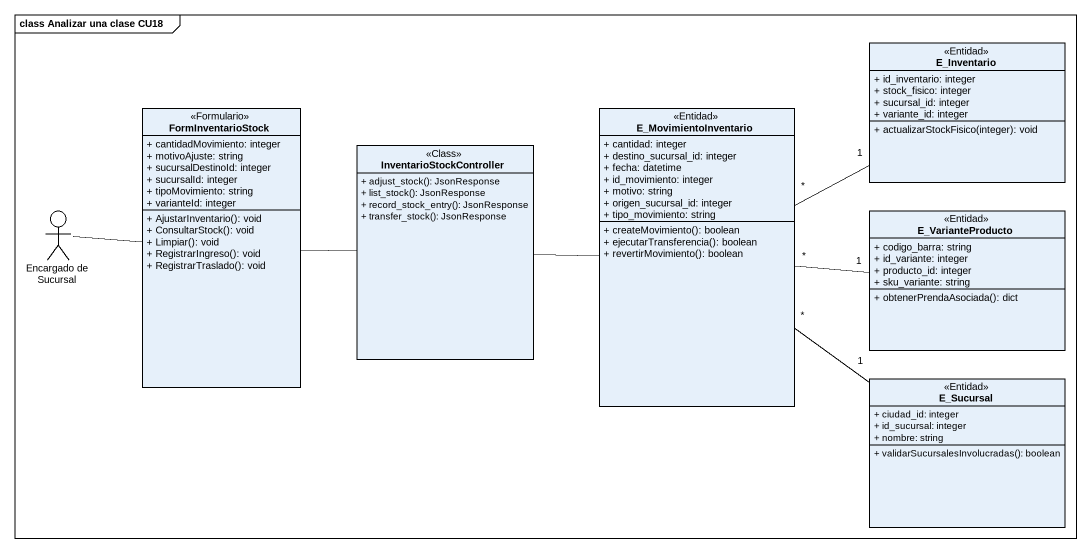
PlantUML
@startuml
mainframe class Analizar una clase CU18
allowmixing
hide circle
hide empty members
skinparam classAttributeIconSize 0
class E_Inventario <<Entidad>> {
  + id_inventario: integer
  + stock_fisico: integer
  + sucursal_id: integer
  + variante_id: integer
  + actualizarStockFisico(integer): void
}
class FormInventarioStock <<Formulario>> {
  + cantidadMovimiento: integer
  + motivoAjuste: string
  + sucursalDestinoId: integer
  + sucursalId: integer
  + tipoMovimiento: string
  + varianteId: integer
  + AjustarInventario(): void
  + ConsultarStock(): void
  + Limpiar(): void
  + RegistrarIngreso(): void
  + RegistrarTraslado(): void
}
class E_MovimientoInventario <<Entidad>> {
  + cantidad: integer
  + destino_sucursal_id: integer
  + fecha: datetime
  + id_movimiento: integer
  + motivo: string
  + origen_sucursal_id: integer
  + tipo_movimiento: string
  + createMovimiento(): boolean
  + ejecutarTransferencia(): boolean
  + revertirMovimiento(): boolean
}
class InventarioStockController <<Class>> {
  + adjust_stock(): JsonResponse
  + list_stock(): JsonResponse
  + record_stock_entry(): JsonResponse
  + transfer_stock(): JsonResponse
}
actor "Encargado de Sucursal" as Encargado_de_Sucursal
class E_VarianteProducto <<Entidad>> {
  + codigo_barra: string
  + id_variante: integer
  + producto_id: integer
  + sku_variante: string
  + obtenerPrendaAsociada(): dict
}
class E_Sucursal <<Entidad>> {
  + ciudad_id: integer
  + id_sucursal: integer
  + nombre: string
  + validarSucursalesInvolucradas(): boolean
}
FormInventarioStock -right- InventarioStockController
E_MovimientoInventario "*" -right- "1" E_Inventario
E_MovimientoInventario "*" -right- "1" E_VarianteProducto
E_MovimientoInventario "*" -- "1" E_Sucursal
InventarioStockController -right- E_MovimientoInventario
Encargado_de_Sucursal -right- FormInventarioStock
@enduml
